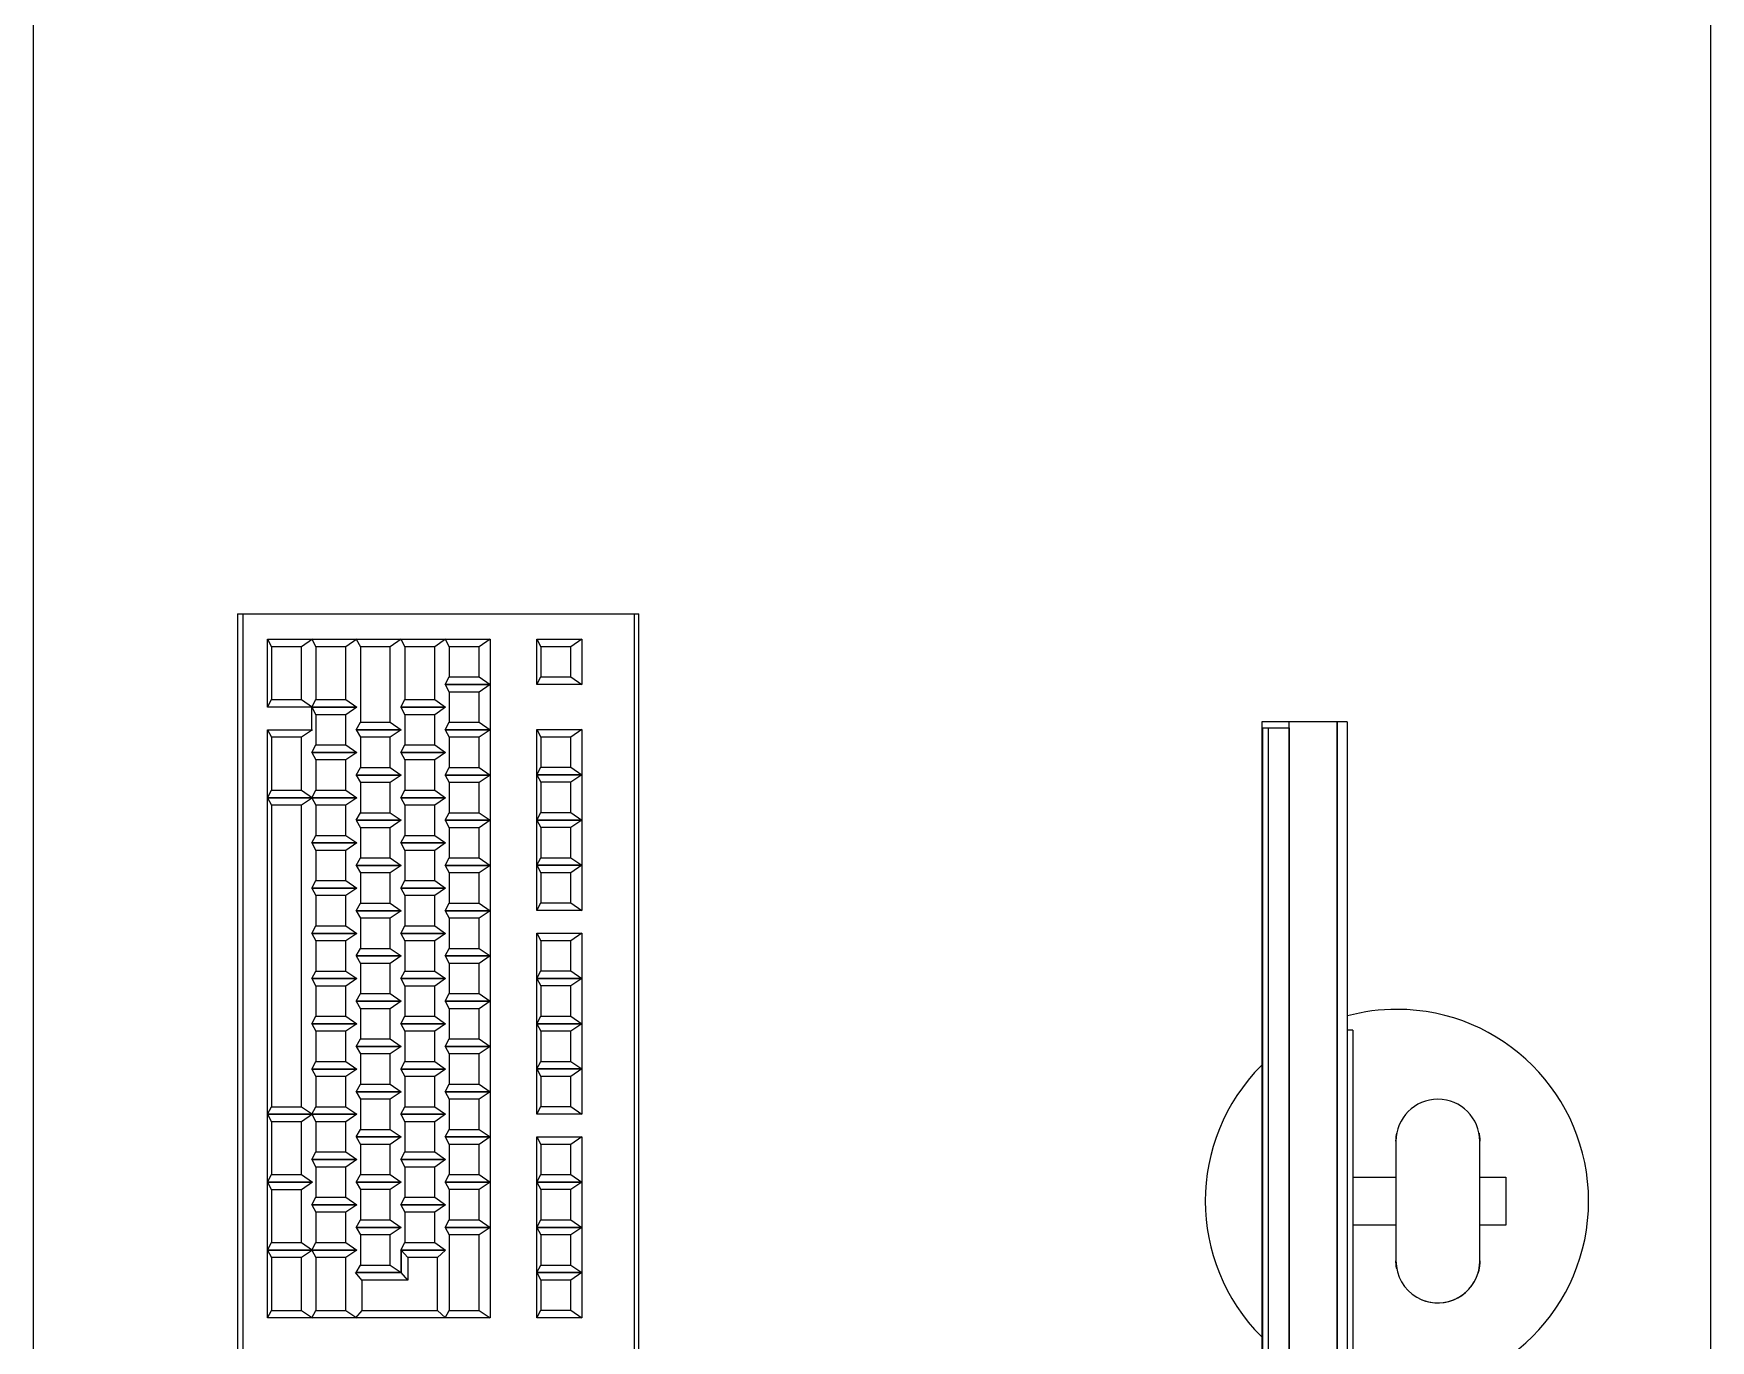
# Model space of a CAD drawing. Header units: metres. Extents: x -22 to 564, y 0 to 143.
# Drawn here: x 115.309 to 116.009, y 38.089 to 38.635 of the extents above; entities that cross this region are included whole.
import ezdxf
from ezdxf.enums import TextEntityAlignment as Align

# ---------------------------------------------------------------- set-up
doc = ezdxf.new("R2010")
doc.units = ezdxf.units.M
for name, color, linetype in [('XREF 1N NEURO-ONCOLOGIA$0$MOBILIARIO', 161, 'Continuous'), ('XREF 1N NEURO-ONCOLOGIA$0$Mobiliario Fijo', 40, 'Continuous'), ('XREF 1N NEURO-ONCOLOGIA$0$TEX-MOB', 4, 'Continuous')]:
    doc.layers.add(name, color=color, linetype=linetype)
doc.layers.add('XREF 1N NEURO-ONCOLOGIA$0$MUROS DE TABLAROCA', color=150, linetype='Continuous', lineweight=13)
doc.styles.add('XREF 1N NEURO-ONCOLOGIA$0$HANDLET', font='romans.shx')

# ---------------------------------------------------------------- blocks, each defined once
blk = doc.blocks.new('XREF 1N NEURO-ONCOLOGIA$0$A$Ca9bd87d6')
for p, q in [((0, 0.2), (0, -0.2)), ((0.01152, 0.2), (0, 0.2)), ((0.00052, 0.1975), (0.01143, 0.1975)), ((0.00052, -0.1975), (0.00052, 0.1975)), ((0.00264, 0.1975), (0.00264, -0.1975)), ((0.01143, 0.1975), (0.01143, -0.1975)), ((0.01152, -0.2), (0.01152, 0.2)), ((0.0315, 0.2), (0.01152, 0.2)), ((0.0315, -0.2), (0.0315, 0.2)), ((0.03569, 0.2), (0.0315, 0.2)), ((0.0315, 0.2), (0.0315, -0.2)), ((0.03569, 0.2), (0.03569, -0.2)), ((0.03801, 0.07132), (0.03569, 0.07132)), ((0.03801, 0.07132), (0.03801, -0.07368)), ((0.05605, 0.025), (0.05605, -0.025)), ((0.09105, -0.025), (0.09105, 0.025)), ((0.03801, 0.01), (0.05605, 0.01)), ((0.09105, 0.01), (0.10184, 0.01)), ((0.10184, 0.01), (0.10184, -0.01)), ((0.05605, -0.01), (0.03801, -0.01)), ((0.10184, -0.01), (0.09105, -0.01)), ((0.03569, -0.07368), (0.03801, -0.07368)), ((0, -0.2), (0.01152, -0.2)), ((0.01143, -0.1975), (0.00052, -0.1975)), ((0.0315, -0.2), (0.01152, -0.2)), ((0.0315, -0.2), (0.03569, -0.2))]:
    blk.add_line(p, q)
for centre, radius, start, end in [((0.05646, 0), 0.08, 90, 105), ((0.05646, 0), 0.08, 270, 90), ((0.05646, 0), 0.08, 135, 225), ((0.07355, 0.025), 0.0175, 0, 180), ((0.07355, -0.025), 0.0175, 180, 0), ((0.07355, -0.025), 0.0175, 240, 343.5679), ((0.05646, 0), 0.08, 255, 270)]:
    blk.add_arc(centre, radius, start, end)
for points in [[(0.05605, 0.025), (0.05605, 0.02637), (0.05621, 0.02751), (0.05637, 0.02835)], [(0.09105, 0.025), (0.09105, 0.02637), (0.09089, 0.02751), (0.09072, 0.02836)], [(0.05605, -0.025), (0.05605, -0.02637), (0.05621, -0.02751), (0.05637, -0.02836)]]:
    blk.add_open_spline(points, degree=3)
for points, knots in [([(0.05637, 0.02835), (0.05631, 0.02803), (0.05615, 0.02707), (0.05605, 0.02585), (0.05605, 0.025)], [0.7777778, 0.7777778, 0.7777778, 0.7777778, 0.8611111, 1, 1, 1, 1]), ([(0.09072, 0.02835), (0.09079, 0.02803), (0.09095, 0.02707), (0.09105, 0.02585), (0.09105, 0.025)], [0.7777778, 0.7777778, 0.7777778, 0.7777778, 0.8611111, 1, 1, 1, 1]), ([(0.05637, -0.02835), (0.05631, -0.02803), (0.05615, -0.02707), (0.05605, -0.02585), (0.05605, -0.025)], [0.7777778, 0.7777778, 0.7777778, 0.7777778, 0.8611111, 1, 1, 1, 1]), ([(0.09105, -0.025), (0.09105, -0.02637), (0.09081, -0.02808), (0.09047, -0.02948), (0.0903, -0.03007), (0.09032, -0.02999), (0.09059, -0.02906), (0.09092, -0.02737), (0.09105, -0.02585), (0.09105, -0.025)], [0, 0, 0, 0, 0.222222, 0.333333, 0.444444, 0.583333, 0.722222, 0.861111, 1, 1, 1, 1])]:
    blk.add_open_spline(points, degree=3, knots=knots)
blk = doc.blocks.new('XREF 1N NEURO-ONCOLOGIA$0$A$C3a3ee5ec')
for p, q in [((-0.15502, 0.26704), (-0.15502, -0.22296)), ((-0.15317, 0.26704), (-0.15317, -0.22296)), ((0.01032, -0.22296), (0.01032, 0.26704)), ((0.01257, -0.22296), (0.01257, 0.26704)), ((-0.13118, 0.0519), (-0.13118, 0.07077)), ((-0.13118, 0.07077), (-0.11244, 0.07077)), ((-0.12662, 0.06762), (-0.13118, 0.07077)), ((-0.11244, 0.07077), (-0.11413, 0.06762)), ((-0.11244, 0.07077), (-0.11244, 0.0519)), ((-0.09287, 0.03302), (-0.09287, 0.07077)), ((-0.09287, 0.07077), (-0.07413, 0.07077)), ((-0.08831, 0.06764), (-0.09287, 0.07077)), ((-0.07413, 0.07077), (-0.07582, 0.06764)), ((-0.07433, 0.07077), (-0.03668, 0.07077)), ((-0.07433, 0.07077), (-0.07091, 0.06767)), ((-0.03941, 0.06767), (-0.03668, 0.07077)), ((-0.03727, 0.0708), (-0.01853, 0.0708)), ((-0.03271, 0.06764), (-0.03727, 0.0708)), ((-0.01853, 0.0708), (-0.02022, 0.06764)), ((-0.01874, 0.0708), (0, 0.0708)), ((-0.01418, 0.06764), (-0.01874, 0.0708)), ((0, 0.0708), (-0.00169, 0.06764)), ((0, 0.0708), (0, 0.04247)), ((-0.12662, 0.06762), (-0.12662, 0.05502)), ((-0.11413, 0.06762), (-0.12662, 0.06762)), ((-0.11413, 0.05502), (-0.11413, 0.06762)), ((-0.08831, 0.06764), (-0.08831, 0.03614)), ((-0.07582, 0.06764), (-0.08831, 0.06764)), ((-0.07582, 0.03614), (-0.07582, 0.06764)), ((-0.03941, 0.06767), (-0.07091, 0.06767)), ((-0.07091, 0.06767), (-0.07091, 0.04557)), ((-0.03941, 0.055), (-0.03941, 0.06767)), ((-0.03271, 0.06764), (-0.03271, 0.04559)), ((-0.02022, 0.06764), (-0.03271, 0.06764)), ((-0.02022, 0.04559), (-0.02022, 0.06764)), ((-0.01418, 0.06764), (-0.01418, 0.04559)), ((-0.00169, 0.06764), (-0.01418, 0.06764)), ((-0.00169, 0.04559), (-0.00169, 0.06764)), ((-0.13118, 0.0519), (-0.12662, 0.05502)), ((-0.11244, 0.0519), (-0.13118, 0.0519)), ((-0.13118, 0.03302), (-0.13118, 0.0519)), ((-0.13118, 0.0519), (-0.11244, 0.0519)), ((-0.12662, 0.04874), (-0.13118, 0.0519)), ((-0.12662, 0.05502), (-0.11413, 0.05502)), ((-0.11244, 0.0519), (-0.11413, 0.05502)), ((-0.11244, 0.0519), (-0.11413, 0.04874)), ((-0.11244, 0.0519), (-0.11244, 0.03302)), ((-0.05854, 0.055), (-0.03941, 0.055)), ((-0.05854, 0.055), (-0.0558, 0.0519)), ((-0.05854, 0.04557), (-0.05854, 0.055)), ((-0.03668, 0.0519), (-0.0558, 0.0519)), ((-0.0558, 0.0519), (-0.0558, 0.04247)), ((-0.0558, 0.04247), (-0.0558, 0.0519)), ((-0.0558, 0.0519), (-0.03706, 0.0519)), ((-0.05124, 0.04874), (-0.0558, 0.0519)), ((-0.03941, 0.055), (-0.03668, 0.0519)), ((-0.03706, 0.0519), (-0.03875, 0.04874)), ((-0.12662, 0.04874), (-0.12662, 0.03614)), ((-0.11413, 0.04874), (-0.12662, 0.04874)), ((-0.11413, 0.03614), (-0.11413, 0.04874)), ((-0.07091, 0.04557), (-0.07433, 0.04247)), ((-0.07433, 0.04247), (-0.0556, 0.04247)), ((-0.06977, 0.03931), (-0.07433, 0.04247)), ((-0.0558, 0.04247), (-0.07433, 0.04247)), ((-0.07091, 0.04557), (-0.05854, 0.04557)), ((-0.05854, 0.04557), (-0.0558, 0.04247)), ((-0.0556, 0.04247), (-0.05728, 0.03931)), ((-0.05124, 0.04874), (-0.05124, 0.03614)), ((-0.03875, 0.04874), (-0.05124, 0.04874)), ((-0.03875, 0.03614), (-0.03875, 0.04874)), ((-0.03727, 0.04247), (-0.03271, 0.04559)), ((-0.01853, 0.04247), (-0.03727, 0.04247)), ((-0.03727, 0.04247), (-0.01853, 0.04247)), ((-0.03271, 0.03931), (-0.03727, 0.04247)), ((-0.03271, 0.04559), (-0.02022, 0.04559)), ((-0.01853, 0.04247), (-0.02022, 0.04559)), ((-0.01853, 0.04247), (-0.02022, 0.03931)), ((-0.01874, 0.04247), (-0.01418, 0.04559)), ((-0.01874, 0.04249), (0, 0.04249)), ((-0.01418, 0.03933), (-0.01874, 0.04249)), ((0, 0.04247), (-0.01874, 0.04247)), ((-0.01418, 0.04559), (-0.00169, 0.04559)), ((0, 0.04247), (-0.00169, 0.04559)), ((0, 0.04249), (-0.00169, 0.03933)), ((0, 0.04249), (0, 0.01416)), ((-0.13118, 0.03302), (-0.12662, 0.03614)), ((-0.12662, 0.03614), (-0.11413, 0.03614)), ((-0.11244, 0.03302), (-0.11413, 0.03614)), ((-0.09287, 0.03302), (-0.08831, 0.03614)), ((-0.08831, 0.03614), (-0.07582, 0.03614)), ((-0.07413, 0.03302), (-0.07582, 0.03614)), ((-0.06977, 0.03931), (-0.06977, 0.02671)), ((-0.05728, 0.03931), (-0.06977, 0.03931)), ((-0.05728, 0.02671), (-0.05728, 0.03931)), ((-0.0558, 0.03302), (-0.05124, 0.03614)), ((-0.05124, 0.03614), (-0.03875, 0.03614)), ((-0.03706, 0.03302), (-0.03875, 0.03614)), ((-0.03271, 0.03931), (-0.03271, 0.02671)), ((-0.02022, 0.03931), (-0.03271, 0.03931)), ((-0.02022, 0.02671), (-0.02022, 0.03931)), ((-0.01418, 0.03933), (-0.01418, 0.01729)), ((-0.00169, 0.03933), (-0.01418, 0.03933)), ((-0.00169, 0.01729), (-0.00169, 0.03933)), ((-0.11244, 0.03302), (-0.13118, 0.03302)), ((-0.13118, 0.01414), (-0.13118, 0.03302)), ((-0.13118, 0.03302), (-0.11244, 0.03302)), ((-0.12662, 0.02986), (-0.13118, 0.03302)), ((-0.12662, 0.02986), (-0.12662, 0.01726)), ((-0.11413, 0.02986), (-0.12662, 0.02986)), ((-0.11244, 0.03302), (-0.11413, 0.02986)), ((-0.11413, 0.01726), (-0.11413, 0.02986)), ((-0.11244, 0.03302), (-0.11244, 0.01414)), ((-0.07413, 0.03302), (-0.09287, 0.03302)), ((-0.09287, 0.01414), (-0.09287, 0.03302)), ((-0.09287, 0.03302), (-0.07413, 0.03302)), ((-0.08831, 0.02986), (-0.09287, 0.03302)), ((-0.08831, 0.02986), (-0.08831, 0.01726)), ((-0.07582, 0.02986), (-0.08831, 0.02986)), ((-0.07413, 0.03302), (-0.07582, 0.02986)), ((-0.07582, 0.01726), (-0.07582, 0.02986)), ((-0.03706, 0.03302), (-0.0558, 0.03302)), ((-0.0558, 0.03302), (-0.03706, 0.03302)), ((-0.05124, 0.02986), (-0.0558, 0.03302)), ((-0.05124, 0.02986), (-0.05124, 0.01726)), ((-0.03875, 0.02986), (-0.05124, 0.02986)), ((-0.03706, 0.03302), (-0.03875, 0.02986)), ((-0.03875, 0.01726), (-0.03875, 0.02986)), ((-0.07433, 0.02359), (-0.06977, 0.02671)), ((-0.0556, 0.02359), (-0.07433, 0.02359)), ((-0.07433, 0.02359), (-0.0556, 0.02359)), ((-0.06977, 0.02043), (-0.07433, 0.02359)), ((-0.06977, 0.02671), (-0.05728, 0.02671)), ((-0.0556, 0.02359), (-0.05728, 0.02671)), ((-0.0556, 0.02359), (-0.05728, 0.02043)), ((-0.03727, 0.02359), (-0.03271, 0.02671)), ((-0.01853, 0.02359), (-0.03727, 0.02359)), ((-0.03727, 0.02359), (-0.01853, 0.02359)), ((-0.03271, 0.02043), (-0.03727, 0.02359)), ((-0.03271, 0.02671), (-0.02022, 0.02671)), ((-0.01853, 0.02359), (-0.02022, 0.02671)), ((-0.01853, 0.02359), (-0.02022, 0.02043)), ((-0.13118, 0.01414), (-0.12662, 0.01726)), ((-0.11244, 0.01414), (-0.13118, 0.01414)), ((-0.13118, -0.00474), (-0.13118, 0.01414)), ((-0.13118, 0.01414), (-0.11244, 0.01414)), ((-0.12662, 0.01098), (-0.13118, 0.01414)), ((-0.12662, 0.01726), (-0.11413, 0.01726)), ((-0.11244, 0.01414), (-0.11413, 0.01726)), ((-0.11244, 0.01414), (-0.11413, 0.01098)), ((-0.11244, 0.01414), (-0.11244, -0.00474)), ((-0.09287, 0.01414), (-0.08831, 0.01726)), ((-0.07413, 0.01414), (-0.09287, 0.01414)), ((-0.09287, -0.00474), (-0.09287, 0.01414)), ((-0.09287, 0.01414), (-0.07413, 0.01414)), ((-0.08831, 0.01098), (-0.09287, 0.01414)), ((-0.08831, 0.01726), (-0.07582, 0.01726)), ((-0.07413, 0.01414), (-0.07582, 0.01726)), ((-0.07413, 0.01414), (-0.07582, 0.01098)), ((-0.06977, 0.02043), (-0.06977, 0.00784)), ((-0.05728, 0.02043), (-0.06977, 0.02043)), ((-0.05728, 0.00784), (-0.05728, 0.02043)), ((-0.0558, 0.01414), (-0.05124, 0.01726)), ((-0.03706, 0.01414), (-0.0558, 0.01414)), ((-0.0558, 0.01414), (-0.03706, 0.01414)), ((-0.05124, 0.01098), (-0.0558, 0.01414)), ((-0.05124, 0.01726), (-0.03875, 0.01726)), ((-0.03706, 0.01414), (-0.03875, 0.01726)), ((-0.03706, 0.01414), (-0.03875, 0.01098)), ((-0.03271, 0.02043), (-0.03271, 0.00784)), ((-0.02022, 0.02043), (-0.03271, 0.02043)), ((-0.02022, 0.00784), (-0.02022, 0.02043)), ((-0.01874, 0.01416), (-0.01418, 0.01729)), ((0, 0.01416), (-0.01874, 0.01416)), ((-0.01874, 0.01416), (0, 0.01416)), ((-0.01418, 0.01101), (-0.01874, 0.01416)), ((-0.01418, 0.01729), (-0.00169, 0.01729)), ((0, 0.01416), (-0.00169, 0.01729)), ((0, 0.01416), (-0.00169, 0.01101)), ((0, 0.01416), (0, -0.01416)), ((-0.12662, 0.01098), (-0.12662, -0.00161)), ((-0.11413, 0.01098), (-0.12662, 0.01098)), ((-0.11413, -0.00161), (-0.11413, 0.01098)), ((-0.08831, 0.01098), (-0.08831, -0.00161)), ((-0.07582, 0.01098), (-0.08831, 0.01098)), ((-0.07582, -0.00161), (-0.07582, 0.01098)), ((-0.07433, 0.00471), (-0.06977, 0.00784)), ((-0.06977, 0.00784), (-0.05728, 0.00784)), ((-0.0556, 0.00471), (-0.05728, 0.00784)), ((-0.05124, 0.01098), (-0.05124, -0.00161)), ((-0.03875, 0.01098), (-0.05124, 0.01098)), ((-0.03875, -0.00161), (-0.03875, 0.01098)), ((-0.03727, 0.00471), (-0.03271, 0.00784)), ((-0.03271, 0.00784), (-0.02022, 0.00784)), ((-0.01853, 0.00471), (-0.02022, 0.00784)), ((-0.01418, 0.01101), (-0.01418, -0.01104)), ((-0.00169, 0.01101), (-0.01418, 0.01101)), ((-0.00169, -0.01104), (-0.00169, 0.01101)), ((-0.0556, 0.00471), (-0.07433, 0.00471)), ((-0.07433, 0.00471), (-0.0556, 0.00471)), ((-0.06977, 0.00156), (-0.07433, 0.00471)), ((-0.06977, 0.00156), (-0.06977, -0.01104)), ((-0.05728, 0.00156), (-0.06977, 0.00156)), ((-0.0556, 0.00471), (-0.05728, 0.00156)), ((-0.05728, -0.01104), (-0.05728, 0.00156)), ((-0.01853, 0.00471), (-0.03727, 0.00471)), ((-0.03727, 0.00471), (-0.01853, 0.00471)), ((-0.03271, 0.00156), (-0.03727, 0.00471)), ((-0.03271, 0.00156), (-0.03271, -0.01104)), ((-0.02022, 0.00156), (-0.03271, 0.00156)), ((-0.01853, 0.00471), (-0.02022, 0.00156)), ((-0.02022, -0.01104), (-0.02022, 0.00156)), ((-0.13118, -0.00474), (-0.12662, -0.00161)), ((-0.11244, -0.00474), (-0.13118, -0.00474)), ((-0.12662, -0.00161), (-0.11413, -0.00161)), ((-0.11244, -0.00474), (-0.11413, -0.00161)), ((-0.09287, -0.00474), (-0.08831, -0.00161)), ((-0.07413, -0.00474), (-0.09287, -0.00474)), ((-0.09287, -0.02361), (-0.09287, -0.00474)), ((-0.09287, -0.00474), (-0.07413, -0.00474)), ((-0.08831, -0.00789), (-0.09287, -0.00474)), ((-0.08831, -0.00161), (-0.07582, -0.00161)), ((-0.07413, -0.00474), (-0.07582, -0.00161)), ((-0.07413, -0.00474), (-0.07582, -0.00789)), ((-0.0558, -0.00474), (-0.05124, -0.00161)), ((-0.03706, -0.00474), (-0.0558, -0.00474)), ((-0.0558, -0.00474), (-0.03706, -0.00474)), ((-0.05124, -0.00789), (-0.0558, -0.00474)), ((-0.05124, -0.00161), (-0.03875, -0.00161)), ((-0.03706, -0.00474), (-0.03875, -0.00161)), ((-0.03706, -0.00474), (-0.03875, -0.00789)), ((-0.08831, -0.00789), (-0.08831, -0.02049)), ((-0.07582, -0.00789), (-0.08831, -0.00789)), ((-0.07582, -0.02049), (-0.07582, -0.00789)), ((-0.07433, -0.01416), (-0.06977, -0.01104)), ((-0.06977, -0.01104), (-0.05728, -0.01104)), ((-0.0556, -0.01416), (-0.05728, -0.01104)), ((-0.05124, -0.00789), (-0.05124, -0.02049)), ((-0.03875, -0.00789), (-0.05124, -0.00789)), ((-0.03875, -0.02049), (-0.03875, -0.00789)), ((-0.03727, -0.01416), (-0.03271, -0.01104)), ((-0.03271, -0.01104), (-0.02022, -0.01104)), ((-0.01853, -0.01416), (-0.02022, -0.01104)), ((-0.01874, -0.01416), (-0.01418, -0.01104)), ((-0.01418, -0.01104), (-0.00169, -0.01104)), ((0, -0.01416), (-0.00169, -0.01104)), ((-0.13118, -0.0331), (-0.13118, -0.01423)), ((-0.13118, -0.01423), (-0.11244, -0.01423)), ((-0.12662, -0.01738), (-0.13118, -0.01423)), ((-0.12662, -0.01738), (-0.12662, -0.02998)), ((-0.11413, -0.01738), (-0.12662, -0.01738)), ((-0.11244, -0.01423), (-0.11413, -0.01738)), ((-0.11413, -0.02998), (-0.11413, -0.01738)), ((-0.11244, -0.01423), (-0.11244, -0.0331)), ((-0.09287, -0.02361), (-0.08831, -0.02049)), ((-0.08831, -0.02049), (-0.07582, -0.02049)), ((-0.07413, -0.02361), (-0.07582, -0.02049)), ((-0.0556, -0.01416), (-0.07433, -0.01416)), ((-0.07433, -0.01416), (-0.0556, -0.01416)), ((-0.06977, -0.01732), (-0.07433, -0.01416)), ((-0.06977, -0.01732), (-0.06977, -0.02992)), ((-0.05728, -0.01732), (-0.06977, -0.01732)), ((-0.0556, -0.01416), (-0.05728, -0.01732)), ((-0.05728, -0.02992), (-0.05728, -0.01732)), ((-0.0558, -0.02361), (-0.05124, -0.02049)), ((-0.05124, -0.02049), (-0.03875, -0.02049)), ((-0.03706, -0.02361), (-0.03875, -0.02049)), ((-0.01853, -0.01416), (-0.03727, -0.01416)), ((-0.03727, -0.01416), (-0.01853, -0.01416)), ((-0.03271, -0.01732), (-0.03727, -0.01416)), ((-0.03271, -0.01732), (-0.03271, -0.02992)), ((-0.02022, -0.01732), (-0.03271, -0.01732)), ((-0.01853, -0.01416), (-0.02022, -0.01732)), ((-0.02022, -0.02992), (-0.02022, -0.01732)), ((0, -0.01416), (-0.01874, -0.01416)), ((-0.01874, -0.01416), (0, -0.01416)), ((-0.01418, -0.01732), (-0.01874, -0.01416)), ((-0.01418, -0.01732), (-0.01418, -0.14319)), ((-0.00169, -0.01732), (-0.01418, -0.01732)), ((0, -0.01416), (-0.00169, -0.01732)), ((-0.00169, -0.14319), (-0.00169, -0.01732)), ((0, -0.01416), (0, -0.14631)), ((-0.07413, -0.02361), (-0.09287, -0.02361)), ((-0.09287, -0.04249), (-0.09287, -0.02361)), ((-0.09287, -0.02361), (-0.07413, -0.02361)), ((-0.08831, -0.02677), (-0.09287, -0.02361)), ((-0.08831, -0.02677), (-0.08831, -0.03937)), ((-0.07582, -0.02677), (-0.08831, -0.02677)), ((-0.07413, -0.02361), (-0.07582, -0.02677)), ((-0.07582, -0.03937), (-0.07582, -0.02677)), ((-0.03706, -0.02361), (-0.0558, -0.02361)), ((-0.0558, -0.02361), (-0.03706, -0.02361)), ((-0.05124, -0.02677), (-0.0558, -0.02361)), ((-0.05124, -0.02677), (-0.05124, -0.03937)), ((-0.03875, -0.02677), (-0.05124, -0.02677)), ((-0.03706, -0.02361), (-0.03875, -0.02677)), ((-0.03875, -0.03937), (-0.03875, -0.02677)), ((-0.13118, -0.0331), (-0.12662, -0.02998)), ((-0.11244, -0.0331), (-0.13118, -0.0331)), ((-0.13118, -0.05198), (-0.13118, -0.0331)), ((-0.13118, -0.0331), (-0.11244, -0.0331)), ((-0.12662, -0.03626), (-0.13118, -0.0331)), ((-0.12662, -0.02998), (-0.11413, -0.02998)), ((-0.11244, -0.0331), (-0.11413, -0.02998)), ((-0.11244, -0.0331), (-0.11413, -0.03626)), ((-0.11244, -0.0331), (-0.11244, -0.05198)), ((-0.07433, -0.03304), (-0.06977, -0.02992)), ((-0.0556, -0.03304), (-0.07433, -0.03304)), ((-0.07433, -0.03304), (-0.0556, -0.03304)), ((-0.06977, -0.0362), (-0.07433, -0.03304)), ((-0.06977, -0.02992), (-0.05728, -0.02992)), ((-0.0556, -0.03304), (-0.05728, -0.02992)), ((-0.0556, -0.03304), (-0.05728, -0.0362)), ((-0.03727, -0.03304), (-0.03271, -0.02992)), ((-0.01853, -0.03304), (-0.03727, -0.03304)), ((-0.03727, -0.03304), (-0.01853, -0.03304)), ((-0.03271, -0.0362), (-0.03727, -0.03304)), ((-0.03271, -0.02992), (-0.02022, -0.02992)), ((-0.01853, -0.03304), (-0.02022, -0.02992)), ((-0.01853, -0.03304), (-0.02022, -0.0362)), ((-0.12662, -0.03626), (-0.12662, -0.04886)), ((-0.11413, -0.03626), (-0.12662, -0.03626)), ((-0.11413, -0.04886), (-0.11413, -0.03626)), ((-0.09287, -0.04249), (-0.08831, -0.03937)), ((-0.08831, -0.03937), (-0.07582, -0.03937)), ((-0.07413, -0.04249), (-0.07582, -0.03937)), ((-0.06977, -0.0362), (-0.06977, -0.0488)), ((-0.05728, -0.0362), (-0.06977, -0.0362)), ((-0.05728, -0.0488), (-0.05728, -0.0362)), ((-0.0558, -0.04249), (-0.05124, -0.03937)), ((-0.05124, -0.03937), (-0.03875, -0.03937)), ((-0.03706, -0.04249), (-0.03875, -0.03937)), ((-0.03271, -0.0362), (-0.03271, -0.0488)), ((-0.02022, -0.0362), (-0.03271, -0.0362)), ((-0.02022, -0.0488), (-0.02022, -0.0362)), ((-0.13118, -0.05198), (-0.12662, -0.04886)), ((-0.12662, -0.04886), (-0.11413, -0.04886)), ((-0.11244, -0.05198), (-0.11413, -0.04886)), ((-0.07413, -0.04249), (-0.09287, -0.04249)), ((-0.09287, -0.06137), (-0.09287, -0.04249)), ((-0.09287, -0.04249), (-0.07413, -0.04249)), ((-0.08831, -0.04565), (-0.09287, -0.04249)), ((-0.08831, -0.04565), (-0.08831, -0.05825)), ((-0.07582, -0.04565), (-0.08831, -0.04565)), ((-0.07413, -0.04249), (-0.07582, -0.04565)), ((-0.07582, -0.05825), (-0.07582, -0.04565)), ((-0.07433, -0.05192), (-0.06977, -0.0488)), ((-0.06977, -0.0488), (-0.05728, -0.0488)), ((-0.0556, -0.05192), (-0.05728, -0.0488)), ((-0.03706, -0.04249), (-0.0558, -0.04249)), ((-0.0558, -0.04249), (-0.03706, -0.04249)), ((-0.05124, -0.04565), (-0.0558, -0.04249)), ((-0.05124, -0.04565), (-0.05124, -0.05825)), ((-0.03875, -0.04565), (-0.05124, -0.04565)), ((-0.03706, -0.04249), (-0.03875, -0.04565)), ((-0.03875, -0.05825), (-0.03875, -0.04565)), ((-0.03727, -0.05192), (-0.03271, -0.0488)), ((-0.03271, -0.0488), (-0.02022, -0.0488)), ((-0.01853, -0.05192), (-0.02022, -0.0488)), ((-0.11244, -0.05198), (-0.13118, -0.05198)), ((-0.13118, -0.07086), (-0.13118, -0.05198)), ((-0.13118, -0.05198), (-0.11244, -0.05198)), ((-0.12662, -0.05514), (-0.13118, -0.05198)), ((-0.12662, -0.05514), (-0.12662, -0.06774)), ((-0.11413, -0.05514), (-0.12662, -0.05514)), ((-0.11244, -0.05198), (-0.11413, -0.05514)), ((-0.11413, -0.06774), (-0.11413, -0.05514)), ((-0.11244, -0.05198), (-0.11244, -0.07086)), ((-0.0556, -0.05192), (-0.07433, -0.05192)), ((-0.07433, -0.05192), (-0.0556, -0.05192)), ((-0.06977, -0.05508), (-0.07433, -0.05192)), ((-0.06977, -0.05508), (-0.06977, -0.06767)), ((-0.05728, -0.05508), (-0.06977, -0.05508)), ((-0.0556, -0.05192), (-0.05728, -0.05508)), ((-0.05728, -0.06767), (-0.05728, -0.05508)), ((-0.01853, -0.05192), (-0.03727, -0.05192)), ((-0.03727, -0.05192), (-0.01853, -0.05192)), ((-0.03271, -0.05508), (-0.03727, -0.05192)), ((-0.03271, -0.05508), (-0.03271, -0.06767)), ((-0.02022, -0.05508), (-0.03271, -0.05508)), ((-0.01853, -0.05192), (-0.02022, -0.05508)), ((-0.02022, -0.06767), (-0.02022, -0.05508)), ((-0.09287, -0.06137), (-0.08831, -0.05825)), ((-0.07413, -0.06137), (-0.09287, -0.06137)), ((-0.09287, -0.08025), (-0.09287, -0.06137)), ((-0.09287, -0.06137), (-0.07413, -0.06137)), ((-0.08831, -0.06453), (-0.09287, -0.06137)), ((-0.08831, -0.05825), (-0.07582, -0.05825)), ((-0.07413, -0.06137), (-0.07582, -0.05825)), ((-0.07413, -0.06137), (-0.07582, -0.06453)), ((-0.0558, -0.06137), (-0.05124, -0.05825)), ((-0.03706, -0.06137), (-0.0558, -0.06137)), ((-0.0558, -0.06137), (-0.03706, -0.06137)), ((-0.05124, -0.06453), (-0.0558, -0.06137)), ((-0.05124, -0.05825), (-0.03875, -0.05825)), ((-0.03706, -0.06137), (-0.03875, -0.05825)), ((-0.03706, -0.06137), (-0.03875, -0.06453)), ((-0.13118, -0.07086), (-0.12662, -0.06774)), ((-0.12662, -0.06774), (-0.11413, -0.06774)), ((-0.11244, -0.07086), (-0.11413, -0.06774)), ((-0.08831, -0.06453), (-0.08831, -0.07712)), ((-0.07582, -0.06453), (-0.08831, -0.06453)), ((-0.07582, -0.07712), (-0.07582, -0.06453)), ((-0.07433, -0.0708), (-0.06977, -0.06767)), ((-0.06977, -0.06767), (-0.05728, -0.06767)), ((-0.0556, -0.0708), (-0.05728, -0.06767)), ((-0.05124, -0.06453), (-0.05124, -0.07712)), ((-0.03875, -0.06453), (-0.05124, -0.06453)), ((-0.03875, -0.07712), (-0.03875, -0.06453)), ((-0.03727, -0.0708), (-0.03271, -0.06767)), ((-0.03271, -0.06767), (-0.02022, -0.06767)), ((-0.01853, -0.0708), (-0.02022, -0.06767)), ((-0.11244, -0.07086), (-0.13118, -0.07086)), ((-0.13118, -0.08974), (-0.13118, -0.07086)), ((-0.13118, -0.07086), (-0.11244, -0.07086)), ((-0.12662, -0.07402), (-0.13118, -0.07086)), ((-0.12662, -0.07402), (-0.12662, -0.08661)), ((-0.11413, -0.07402), (-0.12662, -0.07402)), ((-0.11244, -0.07086), (-0.11413, -0.07402)), ((-0.11413, -0.08661), (-0.11413, -0.07402)), ((-0.11244, -0.07086), (-0.11244, -0.08974)), ((-0.0556, -0.0708), (-0.07433, -0.0708)), ((-0.07433, -0.0708), (-0.0556, -0.0708)), ((-0.06977, -0.07396), (-0.07433, -0.0708)), ((-0.06977, -0.07396), (-0.06977, -0.08655)), ((-0.05728, -0.07396), (-0.06977, -0.07396)), ((-0.0556, -0.0708), (-0.05728, -0.07396)), ((-0.05728, -0.08655), (-0.05728, -0.07396)), ((-0.01853, -0.0708), (-0.03727, -0.0708)), ((-0.03727, -0.0708), (-0.01853, -0.0708)), ((-0.03271, -0.07396), (-0.03727, -0.0708)), ((-0.03271, -0.07396), (-0.03271, -0.08655)), ((-0.02022, -0.07396), (-0.03271, -0.07396)), ((-0.01853, -0.0708), (-0.02022, -0.07396)), ((-0.02022, -0.08655), (-0.02022, -0.07396)), ((-0.09287, -0.08025), (-0.08831, -0.07712)), ((-0.07413, -0.08025), (-0.09287, -0.08025)), ((-0.09287, -0.09912), (-0.09287, -0.08025)), ((-0.09287, -0.08025), (-0.07413, -0.08025)), ((-0.08831, -0.08341), (-0.09287, -0.08025)), ((-0.08831, -0.07712), (-0.07582, -0.07712)), ((-0.08831, -0.08341), (-0.08831, -0.096)), ((-0.07582, -0.08341), (-0.08831, -0.08341)), ((-0.07413, -0.08025), (-0.07582, -0.07712)), ((-0.07413, -0.08025), (-0.07582, -0.08341)), ((-0.07582, -0.096), (-0.07582, -0.08341)), ((-0.0558, -0.08025), (-0.05124, -0.07712)), ((-0.03706, -0.08025), (-0.0558, -0.08025)), ((-0.0558, -0.08025), (-0.03706, -0.08025)), ((-0.05124, -0.08341), (-0.0558, -0.08025)), ((-0.05124, -0.07712), (-0.03875, -0.07712)), ((-0.05124, -0.08341), (-0.05124, -0.096)), ((-0.03875, -0.08341), (-0.05124, -0.08341)), ((-0.03706, -0.08025), (-0.03875, -0.07712)), ((-0.03706, -0.08025), (-0.03875, -0.08341)), ((-0.03875, -0.096), (-0.03875, -0.08341)), ((-0.13118, -0.08974), (-0.12662, -0.08661)), ((-0.11244, -0.08974), (-0.13118, -0.08974)), ((-0.12662, -0.08661), (-0.11413, -0.08661)), ((-0.11244, -0.08974), (-0.11413, -0.08661)), ((-0.07433, -0.08967), (-0.06977, -0.08655)), ((-0.0556, -0.08967), (-0.07433, -0.08967)), ((-0.07433, -0.08967), (-0.0556, -0.08967)), ((-0.06977, -0.09283), (-0.07433, -0.08967)), ((-0.06977, -0.08655), (-0.05728, -0.08655)), ((-0.0556, -0.08967), (-0.05728, -0.08655)), ((-0.0556, -0.08967), (-0.05728, -0.09283)), ((-0.03727, -0.08967), (-0.03271, -0.08655)), ((-0.01853, -0.08967), (-0.03727, -0.08967)), ((-0.03727, -0.08967), (-0.01853, -0.08967)), ((-0.03271, -0.09283), (-0.03727, -0.08967)), ((-0.03271, -0.08655), (-0.02022, -0.08655)), ((-0.01853, -0.08967), (-0.02022, -0.08655)), ((-0.01853, -0.08967), (-0.02022, -0.09283)), ((-0.09287, -0.09912), (-0.08831, -0.096)), ((-0.08831, -0.096), (-0.07582, -0.096)), ((-0.07413, -0.09912), (-0.07582, -0.096)), ((-0.06977, -0.09283), (-0.06977, -0.10543)), ((-0.05728, -0.09283), (-0.06977, -0.09283)), ((-0.05728, -0.10543), (-0.05728, -0.09283)), ((-0.0558, -0.09912), (-0.05124, -0.096)), ((-0.05124, -0.096), (-0.03875, -0.096)), ((-0.03706, -0.09912), (-0.03875, -0.096)), ((-0.03271, -0.09283), (-0.03271, -0.10543)), ((-0.02022, -0.09283), (-0.03271, -0.09283)), ((-0.02022, -0.10543), (-0.02022, -0.09283)), ((-0.13118, -0.1181), (-0.13118, -0.09923)), ((-0.13118, -0.09923), (-0.11244, -0.09923)), ((-0.12662, -0.10238), (-0.13118, -0.09923)), ((-0.12662, -0.10238), (-0.12662, -0.11498)), ((-0.11413, -0.10238), (-0.12662, -0.10238)), ((-0.11244, -0.09923), (-0.11413, -0.10238)), ((-0.11413, -0.11498), (-0.11413, -0.10238)), ((-0.11244, -0.09923), (-0.11244, -0.1181)), ((-0.07413, -0.09912), (-0.09287, -0.09912)), ((-0.09287, -0.118), (-0.09287, -0.09912)), ((-0.09287, -0.09912), (-0.07413, -0.09912)), ((-0.08831, -0.10228), (-0.09287, -0.09912)), ((-0.08831, -0.10228), (-0.08831, -0.11488)), ((-0.07582, -0.10228), (-0.08831, -0.10228)), ((-0.07413, -0.09912), (-0.07582, -0.10228)), ((-0.07582, -0.11488), (-0.07582, -0.10228)), ((-0.03706, -0.09912), (-0.0558, -0.09912)), ((-0.0558, -0.09912), (-0.03706, -0.09912)), ((-0.05124, -0.10228), (-0.0558, -0.09912)), ((-0.05124, -0.10228), (-0.05124, -0.11488)), ((-0.03875, -0.10228), (-0.05124, -0.10228)), ((-0.03706, -0.09912), (-0.03875, -0.10228)), ((-0.03875, -0.11488), (-0.03875, -0.10228)), ((-0.07433, -0.10855), (-0.06977, -0.10543)), ((-0.0556, -0.10855), (-0.07433, -0.10855)), ((-0.07433, -0.10855), (-0.0556, -0.10855)), ((-0.06977, -0.11171), (-0.07433, -0.10855)), ((-0.06977, -0.10543), (-0.05728, -0.10543)), ((-0.06977, -0.11171), (-0.06977, -0.12431)), ((-0.05728, -0.11171), (-0.06977, -0.11171)), ((-0.0556, -0.10855), (-0.05728, -0.10543)), ((-0.0556, -0.10855), (-0.05728, -0.11171)), ((-0.05728, -0.12431), (-0.05728, -0.11171)), ((-0.03727, -0.10855), (-0.03271, -0.10543)), ((-0.01853, -0.10855), (-0.03727, -0.10855)), ((-0.03727, -0.10855), (-0.01853, -0.10855)), ((-0.03271, -0.11171), (-0.03727, -0.10855)), ((-0.03271, -0.10543), (-0.02022, -0.10543)), ((-0.03271, -0.11171), (-0.03271, -0.12431)), ((-0.02022, -0.11171), (-0.03271, -0.11171)), ((-0.01853, -0.10855), (-0.02022, -0.10543)), ((-0.01853, -0.10855), (-0.02022, -0.11171)), ((-0.02022, -0.12431), (-0.02022, -0.11171)), ((-0.13118, -0.1181), (-0.12662, -0.11498)), ((-0.11244, -0.1181), (-0.13118, -0.1181)), ((-0.13118, -0.13698), (-0.13118, -0.1181)), ((-0.13118, -0.1181), (-0.11244, -0.1181)), ((-0.12662, -0.12126), (-0.13118, -0.1181)), ((-0.12662, -0.11498), (-0.11413, -0.11498)), ((-0.11244, -0.1181), (-0.11413, -0.11498)), ((-0.11244, -0.1181), (-0.11413, -0.12126)), ((-0.11244, -0.1181), (-0.11244, -0.13698)), ((-0.09287, -0.118), (-0.08831, -0.11488)), ((-0.07413, -0.118), (-0.09287, -0.118)), ((-0.09287, -0.13688), (-0.09287, -0.118)), ((-0.09287, -0.118), (-0.07413, -0.118)), ((-0.08831, -0.12116), (-0.09287, -0.118)), ((-0.08831, -0.11488), (-0.07582, -0.11488)), ((-0.07413, -0.118), (-0.07582, -0.11488)), ((-0.07413, -0.118), (-0.07582, -0.12116)), ((-0.0558, -0.118), (-0.05124, -0.11488)), ((-0.03706, -0.118), (-0.0558, -0.118)), ((-0.0558, -0.118), (-0.03706, -0.118)), ((-0.05124, -0.12116), (-0.0558, -0.118)), ((-0.05124, -0.11488), (-0.03875, -0.11488)), ((-0.03706, -0.118), (-0.03875, -0.11488)), ((-0.03706, -0.118), (-0.03875, -0.12116)), ((-0.12662, -0.12126), (-0.12662, -0.13386)), ((-0.11413, -0.12126), (-0.12662, -0.12126)), ((-0.11413, -0.13386), (-0.11413, -0.12126)), ((-0.08831, -0.12116), (-0.08831, -0.13376)), ((-0.07582, -0.12116), (-0.08831, -0.12116)), ((-0.07582, -0.13376), (-0.07582, -0.12116)), ((-0.07433, -0.12743), (-0.06977, -0.12431)), ((-0.06977, -0.12431), (-0.05728, -0.12431)), ((-0.0556, -0.12743), (-0.05728, -0.12431)), ((-0.05124, -0.12116), (-0.05124, -0.13376)), ((-0.03875, -0.12116), (-0.05124, -0.12116)), ((-0.03875, -0.13376), (-0.03875, -0.12116)), ((-0.03727, -0.12743), (-0.03271, -0.12431)), ((-0.03271, -0.12431), (-0.02022, -0.12431)), ((-0.01853, -0.12743), (-0.02022, -0.12431)), ((-0.0556, -0.12743), (-0.07433, -0.12743)), ((-0.07433, -0.12743), (-0.0556, -0.12743)), ((-0.06977, -0.13059), (-0.07433, -0.12743)), ((-0.06977, -0.13059), (-0.06977, -0.14319)), ((-0.05728, -0.13059), (-0.06977, -0.13059)), ((-0.0556, -0.12743), (-0.05728, -0.13059)), ((-0.05728, -0.14319), (-0.05728, -0.13059)), ((-0.01853, -0.12743), (-0.03727, -0.12743)), ((-0.03727, -0.12743), (-0.01853, -0.12743)), ((-0.03271, -0.13059), (-0.03727, -0.12743)), ((-0.03271, -0.13059), (-0.03271, -0.14319)), ((-0.02022, -0.13059), (-0.03271, -0.13059)), ((-0.01853, -0.12743), (-0.02022, -0.13059)), ((-0.02022, -0.14319), (-0.02022, -0.13059)), ((-0.13118, -0.13698), (-0.12662, -0.13386)), ((-0.11244, -0.13698), (-0.13118, -0.13698)), ((-0.13118, -0.15586), (-0.13118, -0.13698)), ((-0.13118, -0.13698), (-0.11244, -0.13698)), ((-0.12662, -0.14014), (-0.13118, -0.13698)), ((-0.12662, -0.13386), (-0.11413, -0.13386)), ((-0.11244, -0.13698), (-0.11413, -0.13386)), ((-0.11244, -0.13698), (-0.11413, -0.14014)), ((-0.11244, -0.13698), (-0.11244, -0.15586)), ((-0.09287, -0.13688), (-0.08831, -0.13376)), ((-0.07413, -0.13688), (-0.09287, -0.13688)), ((-0.09287, -0.15576), (-0.09287, -0.13688)), ((-0.09287, -0.13688), (-0.07413, -0.13688)), ((-0.08831, -0.14004), (-0.09287, -0.13688)), ((-0.08831, -0.13376), (-0.07582, -0.13376)), ((-0.07413, -0.13688), (-0.07582, -0.13376)), ((-0.07413, -0.13688), (-0.07582, -0.14004)), ((-0.0558, -0.13688), (-0.05124, -0.13376)), ((-0.03706, -0.13688), (-0.0558, -0.13688)), ((-0.0558, -0.13688), (-0.03706, -0.13688)), ((-0.05124, -0.14004), (-0.0558, -0.13688)), ((-0.05124, -0.13376), (-0.03875, -0.13376)), ((-0.03706, -0.13688), (-0.03875, -0.13376)), ((-0.03706, -0.13688), (-0.03875, -0.14004)), ((-0.12662, -0.14014), (-0.12662, -0.15274)), ((-0.11413, -0.14014), (-0.12662, -0.14014)), ((-0.11413, -0.15274), (-0.11413, -0.14014)), ((-0.08831, -0.14004), (-0.08831, -0.15264)), ((-0.07582, -0.14004), (-0.08831, -0.14004)), ((-0.07582, -0.15264), (-0.07582, -0.14004)), ((-0.07433, -0.14631), (-0.06977, -0.14319)), ((-0.0556, -0.14631), (-0.07433, -0.14631)), ((-0.07433, -0.14631), (-0.0556, -0.14631)), ((-0.06977, -0.14947), (-0.07433, -0.14631)), ((-0.06977, -0.14319), (-0.05728, -0.14319)), ((-0.0556, -0.14631), (-0.05728, -0.14319)), ((-0.0556, -0.14631), (-0.05728, -0.14947)), ((-0.05124, -0.14004), (-0.05124, -0.15264)), ((-0.03875, -0.14004), (-0.05124, -0.14004)), ((-0.03875, -0.15264), (-0.03875, -0.14004)), ((-0.03727, -0.14631), (-0.03271, -0.14319)), ((-0.01853, -0.14631), (-0.03727, -0.14631)), ((-0.03727, -0.14631), (-0.01853, -0.14631)), ((-0.03271, -0.14947), (-0.03727, -0.14631)), ((-0.03271, -0.14319), (-0.02022, -0.14319)), ((-0.01853, -0.14631), (-0.02022, -0.14319)), ((-0.01853, -0.14631), (-0.02022, -0.14947)), ((-0.01874, -0.14631), (-0.01418, -0.14319)), ((0, -0.14631), (-0.01874, -0.14631)), ((-0.01874, -0.14631), (0, -0.14631)), ((-0.01418, -0.14947), (-0.01874, -0.14631)), ((-0.01418, -0.14319), (-0.00169, -0.14319)), ((0, -0.14631), (-0.00169, -0.14319)), ((0, -0.14631), (-0.00169, -0.14947)), ((0, -0.14631), (0, -0.17463)), ((-0.13118, -0.15586), (-0.12662, -0.15274)), ((-0.12662, -0.15274), (-0.11413, -0.15274)), ((-0.11244, -0.15586), (-0.11413, -0.15274)), ((-0.09287, -0.15576), (-0.08831, -0.15264)), ((-0.08831, -0.15264), (-0.07582, -0.15264)), ((-0.07413, -0.15576), (-0.07582, -0.15264)), ((-0.06977, -0.14947), (-0.06977, -0.16206)), ((-0.05728, -0.14947), (-0.06977, -0.14947)), ((-0.05728, -0.16206), (-0.05728, -0.14947)), ((-0.0558, -0.15576), (-0.05124, -0.15264)), ((-0.05124, -0.15264), (-0.03875, -0.15264)), ((-0.03706, -0.15576), (-0.03875, -0.15264)), ((-0.03271, -0.14947), (-0.03271, -0.16206)), ((-0.02022, -0.14947), (-0.03271, -0.14947)), ((-0.02022, -0.16206), (-0.02022, -0.14947)), ((-0.01418, -0.14947), (-0.01418, -0.17151)), ((-0.00169, -0.14947), (-0.01418, -0.14947)), ((-0.00169, -0.17151), (-0.00169, -0.14947)), ((-0.11244, -0.15586), (-0.13118, -0.15586)), ((-0.13118, -0.17474), (-0.13118, -0.15586)), ((-0.13118, -0.15586), (-0.11244, -0.15586)), ((-0.12662, -0.15902), (-0.13118, -0.15586)), ((-0.12662, -0.15902), (-0.12662, -0.17161)), ((-0.11413, -0.15902), (-0.12662, -0.15902)), ((-0.11244, -0.15586), (-0.11413, -0.15902)), ((-0.11413, -0.17161), (-0.11413, -0.15902)), ((-0.11244, -0.15586), (-0.11244, -0.17474)), ((-0.07413, -0.15576), (-0.09287, -0.15576)), ((-0.09287, -0.17463), (-0.09287, -0.15576)), ((-0.09287, -0.15576), (-0.07413, -0.15576)), ((-0.08831, -0.15892), (-0.09287, -0.15576)), ((-0.08831, -0.15892), (-0.08831, -0.17151)), ((-0.07582, -0.15892), (-0.08831, -0.15892)), ((-0.07413, -0.15576), (-0.07582, -0.15892)), ((-0.07582, -0.17151), (-0.07582, -0.15892)), ((-0.03706, -0.15576), (-0.0558, -0.15576)), ((-0.0558, -0.15576), (-0.03706, -0.15576)), ((-0.05124, -0.15892), (-0.0558, -0.15576)), ((-0.05124, -0.15892), (-0.05124, -0.17151)), ((-0.03875, -0.15892), (-0.05124, -0.15892)), ((-0.03706, -0.15576), (-0.03875, -0.15892)), ((-0.03875, -0.17151), (-0.03875, -0.15892)), ((-0.07433, -0.16518), (-0.06977, -0.16206)), ((-0.0556, -0.16518), (-0.07433, -0.16518)), ((-0.07433, -0.16518), (-0.0556, -0.16518)), ((-0.06977, -0.16834), (-0.07433, -0.16518)), ((-0.06977, -0.16206), (-0.05728, -0.16206)), ((-0.0556, -0.16518), (-0.05728, -0.16206)), ((-0.0556, -0.16518), (-0.05728, -0.16834)), ((-0.03727, -0.16518), (-0.03271, -0.16206)), ((-0.01853, -0.16518), (-0.03727, -0.16518)), ((-0.03727, -0.16518), (-0.01853, -0.16518)), ((-0.03271, -0.16834), (-0.03727, -0.16518)), ((-0.03271, -0.16206), (-0.02022, -0.16206)), ((-0.01853, -0.16518), (-0.02022, -0.16206)), ((-0.01853, -0.16518), (-0.02022, -0.16834)), ((-0.13118, -0.17474), (-0.12662, -0.17161)), ((-0.11244, -0.17474), (-0.13118, -0.17474)), ((-0.12662, -0.17161), (-0.11413, -0.17161)), ((-0.11244, -0.17474), (-0.11413, -0.17161)), ((-0.09287, -0.17463), (-0.08831, -0.17151)), ((-0.07413, -0.17463), (-0.09287, -0.17463)), ((-0.09287, -0.19351), (-0.09287, -0.17463)), ((-0.09287, -0.17463), (-0.07413, -0.17463)), ((-0.08831, -0.17779), (-0.09287, -0.17463)), ((-0.08831, -0.17151), (-0.07582, -0.17151)), ((-0.07413, -0.17463), (-0.07582, -0.17151)), ((-0.07413, -0.17463), (-0.07582, -0.17779)), ((-0.06977, -0.16834), (-0.06977, -0.18094)), ((-0.05728, -0.16834), (-0.06977, -0.16834)), ((-0.05728, -0.18094), (-0.05728, -0.16834)), ((-0.0558, -0.17463), (-0.05124, -0.17151)), ((-0.03706, -0.17463), (-0.0558, -0.17463)), ((-0.0558, -0.17463), (-0.03706, -0.17463)), ((-0.05124, -0.17777), (-0.0558, -0.17463)), ((-0.05124, -0.17151), (-0.03875, -0.17151)), ((-0.03706, -0.17463), (-0.03875, -0.17151)), ((-0.03706, -0.17463), (-0.03875, -0.17777)), ((-0.03271, -0.16834), (-0.03271, -0.18094)), ((-0.02022, -0.16834), (-0.03271, -0.16834)), ((-0.02022, -0.18094), (-0.02022, -0.16834)), ((-0.01874, -0.17463), (-0.01418, -0.17151)), ((0, -0.17463), (-0.01874, -0.17463)), ((-0.01853, -0.17449), (-0.01853, -0.18406)), ((-0.01418, -0.17151), (-0.00169, -0.17151)), ((0, -0.17463), (-0.00169, -0.17151)), ((-0.08831, -0.17779), (-0.08831, -0.19039)), ((-0.07582, -0.17779), (-0.08831, -0.17779)), ((-0.07582, -0.19039), (-0.07582, -0.17779)), ((-0.07433, -0.18406), (-0.06977, -0.18094)), ((-0.06977, -0.18094), (-0.05728, -0.18094)), ((-0.0556, -0.18406), (-0.05728, -0.18094)), ((-0.05124, -0.17777), (-0.05124, -0.20927)), ((-0.03875, -0.17777), (-0.05124, -0.17777)), ((-0.03875, -0.20927), (-0.03875, -0.17777)), ((-0.03727, -0.18406), (-0.03271, -0.18094)), ((-0.03271, -0.18094), (-0.02022, -0.18094)), ((-0.01853, -0.18406), (-0.02022, -0.18094)), ((-0.0556, -0.18406), (-0.07433, -0.18406)), ((-0.07433, -0.18406), (-0.0556, -0.18406)), ((-0.06977, -0.18722), (-0.07433, -0.18406)), ((-0.06977, -0.18722), (-0.06977, -0.20927)), ((-0.05728, -0.18722), (-0.06977, -0.18722)), ((-0.0556, -0.18406), (-0.05728, -0.18722)), ((-0.05728, -0.20927), (-0.05728, -0.18722)), ((-0.01853, -0.18406), (-0.03727, -0.18406)), ((-0.03727, -0.18406), (-0.01853, -0.18406)), ((-0.03271, -0.18722), (-0.03727, -0.18406)), ((-0.03271, -0.18722), (-0.03271, -0.20927)), ((-0.02022, -0.18722), (-0.03271, -0.18722)), ((-0.01853, -0.18406), (-0.02022, -0.18722)), ((-0.02022, -0.20927), (-0.02022, -0.18722)), ((-0.01874, -0.18406), (0, -0.18406)), ((-0.01418, -0.18722), (-0.01874, -0.18406)), ((-0.01418, -0.18722), (-0.01418, -0.20927)), ((-0.00169, -0.18722), (-0.01418, -0.18722)), ((0, -0.18406), (-0.00169, -0.18722)), ((-0.00169, -0.20927), (-0.00169, -0.18722)), ((0, -0.18406), (0, -0.21239)), ((-0.13118, -0.21239), (-0.13118, -0.19351)), ((-0.13118, -0.19351), (-0.11244, -0.19351)), ((-0.12662, -0.19667), (-0.13118, -0.19351)), ((-0.11244, -0.19351), (-0.11413, -0.19667)), ((-0.11244, -0.19351), (-0.11244, -0.21239)), ((-0.09287, -0.19351), (-0.08831, -0.19039)), ((-0.07413, -0.19351), (-0.09287, -0.19351)), ((-0.09287, -0.21239), (-0.09287, -0.19351)), ((-0.09287, -0.19351), (-0.07413, -0.19351)), ((-0.08831, -0.19667), (-0.09287, -0.19351)), ((-0.08831, -0.19039), (-0.07582, -0.19039)), ((-0.07413, -0.19351), (-0.07582, -0.19039)), ((-0.07413, -0.19351), (-0.07582, -0.19667)), ((-0.12662, -0.19667), (-0.12662, -0.20927)), ((-0.11413, -0.19667), (-0.12662, -0.19667)), ((-0.11413, -0.20927), (-0.11413, -0.19667)), ((-0.08831, -0.19667), (-0.08831, -0.20927)), ((-0.07582, -0.19667), (-0.08831, -0.19667)), ((-0.07582, -0.20927), (-0.07582, -0.19667)), ((-0.13118, -0.21239), (-0.12662, -0.20927)), ((-0.12662, -0.20927), (-0.11413, -0.20927)), ((-0.11244, -0.21239), (-0.11413, -0.20927)), ((-0.09287, -0.21239), (-0.08831, -0.20927)), ((-0.08831, -0.20927), (-0.07582, -0.20927)), ((-0.07413, -0.21239), (-0.07582, -0.20927)), ((-0.07433, -0.21239), (-0.06977, -0.20927)), ((-0.06977, -0.20927), (-0.05728, -0.20927)), ((-0.0556, -0.21239), (-0.05728, -0.20927)), ((-0.0558, -0.21239), (-0.05124, -0.20927)), ((-0.05124, -0.20927), (-0.03875, -0.20927)), ((-0.03706, -0.21239), (-0.03875, -0.20927)), ((-0.03727, -0.21239), (-0.03271, -0.20927)), ((-0.03271, -0.20927), (-0.02022, -0.20927)), ((-0.01853, -0.21239), (-0.02022, -0.20927)), ((-0.01874, -0.21239), (-0.01418, -0.20927)), ((-0.01418, -0.20927), (-0.00169, -0.20927)), ((0, -0.21239), (-0.00169, -0.20927)), ((-0.11244, -0.21239), (-0.13118, -0.21239)), ((-0.07413, -0.21239), (-0.09287, -0.21239)), ((-0.0556, -0.21239), (-0.07433, -0.21239)), ((-0.03706, -0.21239), (-0.0558, -0.21239)), ((-0.01853, -0.21239), (-0.03727, -0.21239)), ((0, -0.21239), (-0.01874, -0.21239)), ((-0.15317, -0.22296), (-0.15502, -0.22296)), ((0.01032, -0.22296), (-0.15317, -0.22296)), ((0.01256, -0.22296), (0.01032, -0.22296))]:
    blk.add_line(p, q)
blk = doc.blocks.new('XREF 1N NEURO-ONCOLOGIA')
at = {"layer": 'XREF 1N NEURO-ONCOLOGIA$0$Mobiliario Fijo'}
blk.add_lwpolyline([(7.82394, 29.10765), (7.82394, 28.40765), (4.24191, 28.40765), (4.24191, 29.10765)], close=True, dxfattribs=at)
at = {"layer": 'XREF 1N NEURO-ONCOLOGIA$0$MUROS DE TABLAROCA'}
blk.add_line((4.24191, 28.40765), (7.82394, 28.40765), dxfattribs=at)
at = {"layer": 'XREF 1N NEURO-ONCOLOGIA$0$MOBILIARIO'}
for name, p, rotation in [('XREF 1N NEURO-ONCOLOGIA$0$A$C3a3ee5ec', (4.7183, 29.00997), 90), ('XREF 1N NEURO-ONCOLOGIA$0$A$Ca9bd87d6', (4.69627, 28.59498), 270)]:
    blk.add_blockref(name, p, dxfattribs=dict(at, rotation=rotation))
at = {"layer": 'XREF 1N NEURO-ONCOLOGIA$0$TEX-MOB', "style": 'XREF 1N NEURO-ONCOLOGIA$0$HANDLET'}
for p in [(1.70002, 4.58473, 0), (1.70735, 2.01378, 0)]:
    blk.add_attdef('234', text='', height=0.075, rotation=180, dxfattribs=at).set_placement(p, align=Align.MIDDLE_CENTER)

msp = doc.modelspace()

# ---------------------------------------------------------------- block references
at = {"rotation": 90}
msp.add_blockref('XREF 1N NEURO-ONCOLOGIA', (144.41686, 33.45112), dxfattribs=at)

doc.saveas('drawing.dxf')
